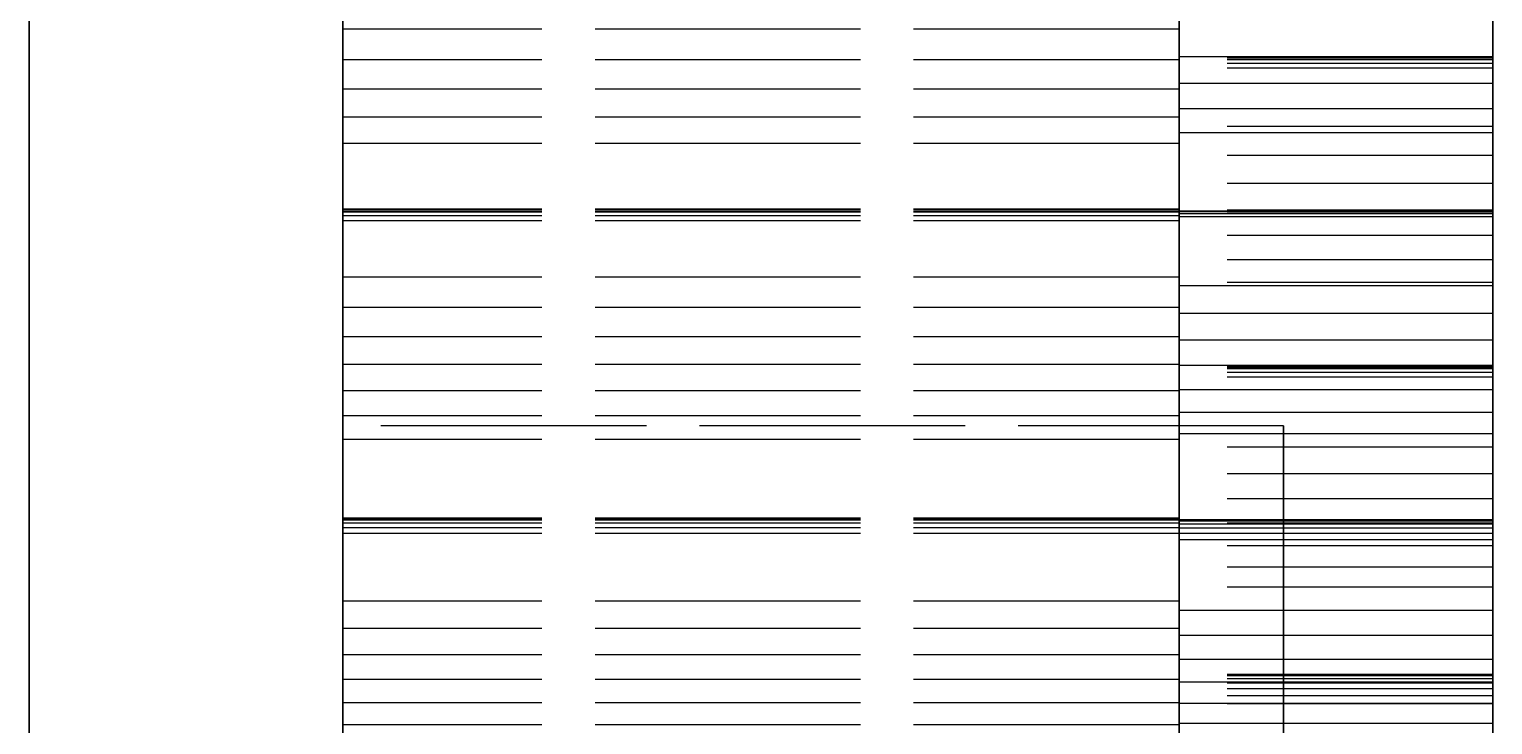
# Model space of a CAD drawing. Header units: millimetres. Extents: x -13 to 234, y -140 to 87.
# Drawn here: x 95.25 to 102.25, y -48.83 to -45.5 of the extents above; entities that cross this region are included whole.
import ezdxf

# ---------------------------------------------------------------- set-up
doc = ezdxf.new("R2010")
doc.units = ezdxf.units.MM
doc.linetypes.add('DASHED', pattern=[1.524, 1.27, -0.254])
doc.layers.add('HIDDEN', color=8, linetype='DASHED')
doc.layers.add('VISIBLE', color=7, linetype='CONTINUOUS')

msp = doc.modelspace()

# ---------------------------------------------------------------- linework, layer by layer
at = {"layer": 'HIDDEN'}
for points in [[(100.75, -41.42976), (100.75, -41.98929), (100.75, -42.54881), (100.75, -43.10833), (100.75, -43.66786), (100.75, -44.22738), (100.75, -44.7869), (100.75, -45.34643), (100.75, -45.90595), (100.75, -46.46548), (100.75, -47.025), (100.75, -47.58452), (100.75, -48.14405), (100.75, -48.70357), (100.75, -49.2631)], [(102.25, -41.42976), (102.25, -41.98929), (102.25, -42.54881), (102.25, -43.10833), (102.25, -43.66786), (102.25, -44.22738), (102.25, -44.7869), (102.25, -45.34643), (102.25, -45.90595), (102.25, -46.46548), (102.25, -47.025), (102.25, -47.58452), (102.25, -48.14405), (102.25, -48.70357), (102.25, -49.2631)], [(95.25, -41.66786), (95.25, -42.275), (95.25, -42.88214), (95.25, -43.48929), (95.25, -44.09643), (95.25, -44.70357), (95.25, -45.31071), (95.25, -45.91786), (95.25, -46.525), (95.25, -47.13214), (95.25, -47.73929), (95.25, -48.34643), (95.25, -48.95357)], [(96.75, -41.66786), (96.75, -42.275), (96.75, -42.88214), (96.75, -43.48929), (96.75, -44.09643), (96.75, -44.70357), (96.75, -45.31071), (96.75, -45.91786), (96.75, -46.525), (96.75, -47.13214), (96.75, -47.73929), (96.75, -48.34643), (96.75, -48.95357)], [(96.75, -41.66786), (96.75, -42.275), (96.75, -42.88214), (96.75, -43.48929), (96.75, -44.09643), (96.75, -44.70357), (96.75, -45.31071), (96.75, -45.91786), (96.75, -46.525), (96.75, -47.13214), (96.75, -47.73929), (96.75, -48.34643), (96.75, -48.95357)], [(100.75, -41.66786), (100.75, -42.275), (100.75, -42.88214), (100.75, -43.48929), (100.75, -44.09643), (100.75, -44.70357), (100.75, -45.31071), (100.75, -45.91786), (100.75, -46.525), (100.75, -47.13214), (100.75, -47.73929), (100.75, -48.34643), (100.75, -48.95357)], [(96.75, -45.50476), (96.75, -45.35247)], [(96.75, -45.35247), (96.75, -45.50476)], [(100.75, -45.29643), (100.75, -45.69138)], [(100.75, -48.98333), (100.75, -48.70357), (100.75, -48.42381), (100.75, -48.14405), (100.75, -47.86429), (100.75, -47.58452), (100.75, -47.30476), (100.75, -47.025), (100.75, -46.74524), (100.75, -46.46548), (100.75, -46.18571), (100.75, -45.90595), (100.75, -45.62619), (100.75, -45.34643)], [(100.75, -45.50476), (100.75, -45.35247)], [(100.75, -45.35247), (100.75, -45.50476)], [(102.25, -45.29643), (102.25, -45.69138)], [(102.25, -48.98333), (102.25, -48.70357), (102.25, -48.42381), (102.25, -48.14405), (102.25, -47.86429), (102.25, -47.58452), (102.25, -47.30476), (102.25, -47.025), (102.25, -46.74524), (102.25, -46.46548), (102.25, -46.18571), (102.25, -45.90595), (102.25, -45.62619), (102.25, -45.34643)], [(100.75, -46.00011), (100.75, -45.98261), (100.75, -45.96511), (100.75, -45.94761), (100.75, -45.93011), (100.75, -45.91261), (100.75, -45.89511), (100.75, -45.87761), (100.75, -45.86011), (100.75, -45.84261), (100.75, -45.82512), (100.75, -45.80762), (100.75, -45.79012), (100.75, -45.77262), (100.75, -45.75512), (100.75, -45.73762), (100.75, -45.72012), (100.75, -45.70262), (100.75, -45.68512), (100.75, -45.66762), (100.75, -45.65012), (100.75, -45.63262), (100.75, -45.61512), (100.75, -45.59762), (100.75, -45.58012), (100.75, -45.56263), (100.75, -45.54513), (100.75, -45.52763), (100.75, -45.51013), (100.75, -45.49263)], [(96.75, -45.65117), (96.75, -45.50476)], [(96.75, -45.50476), (96.75, -45.65117)], [(100.75, -45.50476), (96.75, -45.50476)], [(100.75, -45.50476), (96.75, -45.50476)], [(100.75, -45.65117), (100.75, -45.50476)], [(100.75, -45.50476), (100.75, -45.65117)], [(100.75, -45.64033), (100.75, -45.63581)], [(100.75, -45.63581), (100.75, -45.63695)], [(102.25, -45.63581), (100.75, -45.63581)], [(100.75, -45.63695), (100.75, -45.64352)], [(102.25, -45.63695), (100.75, -45.63695)], [(102.25, -45.64033), (102.25, -45.63581)], [(102.25, -45.63581), (102.25, -45.63695)], [(102.25, -45.63695), (102.25, -45.64352)], [(96.75, -45.79133), (96.75, -45.65117)], [(96.75, -45.65117), (96.75, -45.79133)], [(100.75, -45.65117), (96.75, -45.65117)], [(100.75, -45.65117), (96.75, -45.65117)], [(100.75, -45.65081), (100.75, -45.64033)], [(102.25, -45.64033), (100.75, -45.64033)], [(100.75, -45.64352), (100.75, -45.96942)], [(102.25, -45.64352), (100.75, -45.64352)], [(100.75, -45.66764), (100.75, -45.65081)], [(102.25, -45.65081), (100.75, -45.65081)], [(100.75, -45.79133), (100.75, -45.65117)], [(100.75, -45.65117), (100.75, -45.79133)], [(100.75, -45.69138), (100.75, -45.66764)], [(102.25, -45.66764), (100.75, -45.66764)], [(102.25, -45.69138), (100.75, -45.69138)], [(102.25, -45.65081), (102.25, -45.64033)], [(102.25, -45.64352), (102.25, -45.96942)], [(102.25, -45.66764), (102.25, -45.65081)], [(102.25, -45.69138), (102.25, -45.66764)], [(96.75, -45.92473), (96.75, -45.79133)], [(96.75, -45.79133), (96.75, -45.92473)], [(100.75, -45.79133), (96.75, -45.79133)], [(100.75, -45.79133), (96.75, -45.79133)], [(100.75, -45.92473), (100.75, -45.79133)], [(100.75, -45.79133), (100.75, -45.92473)], [(96.75, -46.05069), (96.75, -45.92473)], [(96.75, -45.92473), (96.75, -46.05069)], [(100.75, -45.92473), (96.75, -45.92473)], [(100.75, -45.92473), (96.75, -45.92473)], [(100.75, -46.05069), (100.75, -45.92473)], [(100.75, -45.92473), (100.75, -46.05069)], [(100.75, -45.96942), (100.75, -46.10793)], [(102.25, -45.96942), (100.75, -45.96942)], [(102.25, -45.96942), (102.25, -46.10793)], [(96.75, -46.42092), (96.75, -46.05069)], [(96.75, -46.05069), (96.75, -46.42092)], [(100.75, -46.05069), (96.75, -46.05069)], [(100.75, -46.05069), (96.75, -46.05069)], [(100.75, -46.40134), (100.75, -46.00011)], [(100.75, -46.42092), (100.75, -46.05069)], [(100.75, -46.05069), (100.75, -46.42092)], [(100.75, -46.10793), (100.75, -46.24117)], [(102.25, -46.10793), (100.75, -46.10793)], [(102.25, -46.10793), (102.25, -46.24117)], [(100.75, -46.24117), (100.75, -46.36887)], [(102.25, -46.24117), (100.75, -46.24117)], [(102.25, -46.24117), (102.25, -46.36887)], [(96.75, -46.36792), (96.75, -46.36514)], [(96.75, -46.36514), (96.75, -46.36866)], [(96.75, -46.36866), (96.75, -46.36514)], [(96.75, -46.36514), (96.75, -46.36792)], [(100.75, -46.36514), (96.75, -46.36514)], [(100.75, -46.36514), (96.75, -46.36514)], [(96.75, -46.37676), (96.75, -46.36792)], [(96.75, -46.36792), (96.75, -46.37676)], [(100.75, -46.36792), (96.75, -46.36792)], [(100.75, -46.36792), (96.75, -46.36792)], [(96.75, -46.36866), (96.75, -46.37881)], [(96.75, -46.37881), (96.75, -46.36866)], [(100.75, -46.36866), (96.75, -46.36866)], [(100.75, -46.36866), (96.75, -46.36866)], [(96.75, -46.69005), (96.75, -46.37676)], [(96.75, -46.37676), (96.75, -46.69005)], [(100.75, -46.37676), (96.75, -46.37676)], [(100.75, -46.37676), (96.75, -46.37676)], [(96.75, -46.37881), (96.75, -46.39601)], [(96.75, -46.39601), (96.75, -46.37881)], [(100.75, -46.37881), (96.75, -46.37881)], [(100.75, -46.37881), (96.75, -46.37881)], [(96.75, -46.39601), (96.75, -46.42092)], [(96.75, -46.42092), (96.75, -46.39601)], [(100.75, -46.39601), (96.75, -46.39601)], [(100.75, -46.39601), (96.75, -46.39601)], [(100.75, -46.36792), (100.75, -46.36514)], [(100.75, -46.36514), (100.75, -46.36866)], [(100.75, -46.36866), (100.75, -46.36514)], [(100.75, -46.36514), (100.75, -46.36792)], [(100.75, -46.37676), (100.75, -46.36792)], [(100.75, -46.36792), (100.75, -46.37676)], [(100.75, -46.36866), (100.75, -46.37881)], [(100.75, -46.37881), (100.75, -46.36866)], [(100.75, -46.36887), (100.75, -46.49068)], [(102.25, -46.36887), (100.75, -46.36887)], [(100.75, -47.43907), (100.75, -47.42216), (100.75, -47.40525), (100.75, -47.38833), (100.75, -47.37142), (100.75, -47.35451), (100.75, -47.3376), (100.75, -47.32069), (100.75, -47.30377), (100.75, -47.28686), (100.75, -47.26995), (100.75, -47.25304), (100.75, -47.23613), (100.75, -47.21921), (100.75, -47.2023), (100.75, -47.18539), (100.75, -47.16848), (100.75, -47.15157), (100.75, -47.13466), (100.75, -47.11774), (100.75, -47.10083), (100.75, -47.08392), (100.75, -47.06701), (100.75, -47.0501), (100.75, -47.03318), (100.75, -47.01627), (100.75, -46.99936), (100.75, -46.98245), (100.75, -46.96554), (100.75, -46.94863), (100.75, -46.93171), (100.75, -46.9148), (100.75, -46.89789), (100.75, -46.88098), (100.75, -46.86407), (100.75, -46.84715), (100.75, -46.83024), (100.75, -46.81333), (100.75, -46.79642), (100.75, -46.77951), (100.75, -46.76259), (100.75, -46.74568), (100.75, -46.72877), (100.75, -46.71186), (100.75, -46.69495), (100.75, -46.67804), (100.75, -46.66112), (100.75, -46.64421), (100.75, -46.6273), (100.75, -46.61039), (100.75, -46.59348), (100.75, -46.57656), (100.75, -46.55965), (100.75, -46.54274), (100.75, -46.52583), (100.75, -46.50892), (100.75, -46.492), (100.75, -46.47509), (100.75, -46.45818), (100.75, -46.44127), (100.75, -46.42436), (100.75, -46.40745), (100.75, -46.39053), (100.75, -46.37362)], [(100.75, -46.37362), (100.75, -46.37623)], [(100.75, -46.37623), (100.75, -46.38528)], [(102.25, -46.37623), (100.75, -46.37623)], [(100.75, -46.69005), (100.75, -46.37676)], [(100.75, -46.37676), (100.75, -46.69005)], [(100.75, -46.37881), (100.75, -46.39601)], [(100.75, -46.39601), (100.75, -46.37881)], [(100.75, -46.38528), (100.75, -46.40134)], [(102.25, -46.38528), (100.75, -46.38528)], [(100.75, -46.39601), (100.75, -46.42092)], [(100.75, -46.42092), (100.75, -46.39601)], [(102.25, -46.40134), (100.75, -46.40134)], [(102.25, -46.36887), (102.25, -46.49068)], [(102.25, -46.37362), (102.25, -46.37623)], [(102.25, -46.40134), (102.25, -46.37362)], [(102.25, -46.37623), (102.25, -46.38528)], [(102.25, -46.38528), (102.25, -46.40134)], [(100.75, -46.42092), (96.75, -46.42092)], [(100.75, -46.42092), (96.75, -46.42092)], [(100.75, -46.49068), (100.75, -46.60616)], [(102.25, -46.49068), (100.75, -46.49068)], [(102.25, -46.49068), (102.25, -46.60616)], [(100.75, -46.60616), (100.75, -46.7147)], [(102.25, -46.60616), (100.75, -46.60616)], [(102.25, -46.60616), (102.25, -46.7147)], [(96.75, -46.83508), (96.75, -46.69005)], [(96.75, -46.69005), (96.75, -46.83508)], [(100.75, -46.69005), (96.75, -46.69005)], [(100.75, -46.69005), (96.75, -46.69005)], [(100.75, -46.83508), (100.75, -46.69005)], [(100.75, -46.69005), (100.75, -46.83508)], [(100.75, -46.7147), (100.75, -47.12158)], [(102.25, -46.7147), (100.75, -46.7147)], [(102.25, -46.7147), (102.25, -47.12158)], [(96.75, -46.97425), (96.75, -46.83508)], [(96.75, -46.83508), (96.75, -46.97425)], [(100.75, -46.83508), (96.75, -46.83508)], [(100.75, -46.83508), (96.75, -46.83508)], [(100.75, -46.97425), (100.75, -46.83508)], [(100.75, -46.83508), (100.75, -46.97425)], [(96.75, -47.10728), (96.75, -46.97425)], [(96.75, -46.97425), (96.75, -47.10728)], [(100.75, -46.97425), (96.75, -46.97425)], [(100.75, -46.97425), (96.75, -46.97425)], [(100.75, -47.10728), (100.75, -46.97425)], [(100.75, -46.97425), (100.75, -47.10728)], [(96.75, -47.23378), (96.75, -47.10728)], [(96.75, -47.10728), (96.75, -47.23378)], [(100.75, -47.10728), (96.75, -47.10728)], [(100.75, -47.10728), (96.75, -47.10728)], [(100.75, -47.23378), (100.75, -47.10728)], [(100.75, -47.10728), (100.75, -47.23378)], [(100.75, -47.11322), (100.75, -47.11197)], [(100.75, -47.11197), (100.75, -47.11723)], [(102.25, -47.11197), (100.75, -47.11197)], [(100.75, -47.12158), (100.75, -47.11322)], [(102.25, -47.11322), (100.75, -47.11322)], [(100.75, -47.11723), (100.75, -47.1286)], [(102.25, -47.11723), (100.75, -47.11723)], [(102.25, -47.12158), (100.75, -47.12158)], [(100.75, -47.1286), (100.75, -47.14576)], [(102.25, -47.1286), (100.75, -47.1286)], [(100.75, -47.14576), (100.75, -47.16848)], [(102.25, -47.14576), (100.75, -47.14576)], [(100.75, -47.16848), (100.75, -47.50303)], [(102.25, -47.16848), (100.75, -47.16848)], [(102.25, -47.11322), (102.25, -47.11197)], [(102.25, -47.11197), (102.25, -47.11723)], [(102.25, -47.12158), (102.25, -47.11322)], [(102.25, -47.11723), (102.25, -47.1286)], [(102.25, -47.1286), (102.25, -47.14576)], [(102.25, -47.14576), (102.25, -47.16848)], [(102.25, -47.16848), (102.25, -47.50303)], [(96.75, -47.35325), (96.75, -47.23378)], [(96.75, -47.23378), (96.75, -47.35325)], [(100.75, -47.23378), (96.75, -47.23378)], [(100.75, -47.23378), (96.75, -47.23378)], [(100.75, -47.35325), (100.75, -47.23378)], [(100.75, -47.23378), (100.75, -47.35325)], [(96.75, -47.46497), (96.75, -47.35325)], [(96.75, -47.35325), (96.75, -47.46497)], [(100.75, -47.35325), (96.75, -47.35325)], [(100.75, -47.35325), (96.75, -47.35325)], [(100.75, -47.46497), (100.75, -47.35325)], [(100.75, -47.35325), (100.75, -47.46497)], [(96.75, -48.88413), (96.75, -48.79683), (96.75, -48.70952), (96.75, -48.62222), (96.75, -48.53492), (96.75, -48.44762), (96.75, -48.36032), (96.75, -48.27302), (96.75, -48.18571), (96.75, -48.09841), (96.75, -48.01111), (96.75, -47.92381), (96.75, -47.83651), (96.75, -47.74921), (96.75, -47.6619), (96.75, -47.5746), (96.75, -47.4873), (96.75, -47.4)], [(96.75, -47.4), (96.75, -47.5746), (96.75, -47.74921), (96.75, -47.92381), (96.75, -48.09841), (96.75, -48.27302), (96.75, -48.44762), (96.75, -48.62222), (96.75, -48.79683), (96.75, -48.97143)], [(101.25, -47.4), (96.75, -47.4)], [(100.75, -47.85096), (100.75, -47.43907)], [(101.25, -48.88413), (101.25, -48.79683), (101.25, -48.70952), (101.25, -48.62222), (101.25, -48.53492), (101.25, -48.44762), (101.25, -48.36032), (101.25, -48.27302), (101.25, -48.18571), (101.25, -48.09841), (101.25, -48.01111), (101.25, -47.92381), (101.25, -47.83651), (101.25, -47.74921), (101.25, -47.6619), (101.25, -47.5746), (101.25, -47.4873), (101.25, -47.4)], [(101.25, -47.4), (101.25, -47.5746), (101.25, -47.74921), (101.25, -47.92381), (101.25, -48.09841), (101.25, -48.27302), (101.25, -48.44762), (101.25, -48.62222), (101.25, -48.79683), (101.25, -48.97143)], [(96.75, -47.8487), (96.75, -47.46497)], [(96.75, -47.46497), (96.75, -47.8487)], [(100.75, -47.46497), (96.75, -47.46497)], [(100.75, -47.46497), (96.75, -47.46497)], [(100.75, -47.8487), (100.75, -47.46497)], [(100.75, -47.46497), (100.75, -47.8487)], [(100.75, -47.50303), (100.75, -47.62925)], [(102.25, -47.50303), (100.75, -47.50303)], [(102.25, -47.50303), (102.25, -47.62925)], [(100.75, -47.62925), (100.75, -47.75003)], [(102.25, -47.62925), (100.75, -47.62925)], [(102.25, -47.62925), (102.25, -47.75003)], [(100.75, -47.75003), (100.75, -47.86511)], [(102.25, -47.75003), (100.75, -47.75003)], [(102.25, -47.75003), (102.25, -47.86511)], [(96.75, -47.8427), (96.75, -47.84173)], [(96.75, -47.84173), (96.75, -47.8487)], [(96.75, -47.8487), (96.75, -47.84173)], [(96.75, -47.84173), (96.75, -47.8427)], [(100.75, -47.84173), (96.75, -47.84173)], [(100.75, -47.84173), (96.75, -47.84173)], [(96.75, -47.85095), (96.75, -47.8427)], [(96.75, -47.8427), (96.75, -47.85095)], [(100.75, -47.8427), (96.75, -47.8427)], [(100.75, -47.8427), (96.75, -47.8427)], [(100.75, -47.8487), (96.75, -47.8487)], [(100.75, -47.8487), (96.75, -47.8487)], [(96.75, -47.86602), (96.75, -47.85095)], [(96.75, -47.85095), (96.75, -47.86602)], [(100.75, -47.85095), (96.75, -47.85095)], [(100.75, -47.85095), (96.75, -47.85095)], [(96.75, -47.88756), (96.75, -47.86602)], [(96.75, -47.86602), (96.75, -47.88756)], [(100.75, -47.86602), (96.75, -47.86602)], [(100.75, -47.86602), (96.75, -47.86602)], [(100.75, -47.8427), (100.75, -47.84173)], [(100.75, -47.84173), (100.75, -47.8487)], [(100.75, -47.8487), (100.75, -47.84173)], [(100.75, -47.84173), (100.75, -47.8427)], [(100.75, -47.85095), (100.75, -47.8427)], [(100.75, -47.8427), (100.75, -47.85095)], [(100.75, -48.84511), (100.75, -48.82825), (100.75, -48.81139), (100.75, -48.79453), (100.75, -48.77767), (100.75, -48.76081), (100.75, -48.74395), (100.75, -48.72709), (100.75, -48.71022), (100.75, -48.69336), (100.75, -48.6765), (100.75, -48.65964), (100.75, -48.64278), (100.75, -48.62592), (100.75, -48.60906), (100.75, -48.5922), (100.75, -48.57534), (100.75, -48.55848), (100.75, -48.54162), (100.75, -48.52475), (100.75, -48.50789), (100.75, -48.49103), (100.75, -48.47417), (100.75, -48.45731), (100.75, -48.44045), (100.75, -48.42359), (100.75, -48.40673), (100.75, -48.38987), (100.75, -48.37301), (100.75, -48.35615), (100.75, -48.33928), (100.75, -48.32242), (100.75, -48.30556), (100.75, -48.2887), (100.75, -48.27184), (100.75, -48.25498), (100.75, -48.23812), (100.75, -48.22126), (100.75, -48.2044), (100.75, -48.18754), (100.75, -48.17068), (100.75, -48.15381), (100.75, -48.13695), (100.75, -48.12009), (100.75, -48.10323), (100.75, -48.08637), (100.75, -48.06951), (100.75, -48.05265), (100.75, -48.03579), (100.75, -48.01893), (100.75, -48.00207), (100.75, -47.98521), (100.75, -47.96834), (100.75, -47.95148), (100.75, -47.93462), (100.75, -47.91776), (100.75, -47.9009), (100.75, -47.88404), (100.75, -47.86718), (100.75, -47.85032)], [(100.75, -47.85032), (100.75, -47.85096)], [(100.75, -47.86602), (100.75, -47.85095)], [(100.75, -47.85095), (100.75, -47.86602)], [(102.25, -47.85096), (100.75, -47.85096)], [(100.75, -47.86511), (100.75, -47.97414)], [(102.25, -47.86511), (100.75, -47.86511)], [(100.75, -47.88756), (100.75, -47.86602)], [(100.75, -47.86602), (100.75, -47.88756)], [(102.25, -47.85032), (102.25, -47.85096)], [(102.25, -47.85096), (102.25, -47.85032)], [(102.25, -47.86511), (102.25, -47.97414)], [(96.75, -47.91533), (96.75, -47.88756)], [(96.75, -47.88756), (96.75, -47.91533)], [(100.75, -47.88756), (96.75, -47.88756)], [(100.75, -47.88756), (96.75, -47.88756)], [(96.75, -48.23849), (96.75, -47.91533)], [(96.75, -47.91533), (96.75, -48.23849)], [(100.75, -47.91533), (96.75, -47.91533)], [(100.75, -47.91533), (96.75, -47.91533)], [(100.75, -47.91533), (100.75, -47.88756)], [(100.75, -47.88756), (100.75, -47.91533)], [(100.75, -48.23849), (100.75, -47.91533)], [(100.75, -47.91533), (100.75, -48.23849)], [(100.75, -47.97414), (100.75, -48.07667)], [(102.25, -47.97414), (100.75, -47.97414)], [(102.25, -47.97414), (102.25, -48.07667)], [(100.75, -48.07667), (100.75, -48.17207)], [(102.25, -48.07667), (100.75, -48.07667)], [(102.25, -48.07667), (102.25, -48.17207)], [(100.75, -48.17207), (100.75, -48.58832)], [(102.25, -48.17207), (100.75, -48.17207)], [(102.25, -48.17207), (102.25, -48.58832)], [(96.75, -48.36942), (96.75, -48.23849)], [(96.75, -48.23849), (96.75, -48.36942)], [(100.75, -48.23849), (96.75, -48.23849)], [(100.75, -48.23849), (96.75, -48.23849)], [(100.75, -48.36942), (100.75, -48.23849)], [(100.75, -48.23849), (100.75, -48.36942)], [(96.75, -48.4943), (96.75, -48.36942)], [(96.75, -48.36942), (96.75, -48.4943)], [(100.75, -48.36942), (96.75, -48.36942)], [(100.75, -48.36942), (96.75, -48.36942)], [(100.75, -48.4943), (100.75, -48.36942)], [(100.75, -48.36942), (100.75, -48.4943)], [(96.75, -48.61282), (96.75, -48.4943)], [(96.75, -48.4943), (96.75, -48.61282)], [(100.75, -48.4943), (96.75, -48.4943)], [(100.75, -48.4943), (96.75, -48.4943)], [(100.75, -48.61282), (100.75, -48.4943)], [(100.75, -48.4943), (100.75, -48.61282)], [(96.75, -48.72459), (96.75, -48.61282)], [(96.75, -48.61282), (96.75, -48.72459)], [(100.75, -48.61282), (96.75, -48.61282)], [(100.75, -48.61282), (96.75, -48.61282)], [(100.75, -48.58832), (100.75, -48.5954)], [(102.25, -48.58832), (100.75, -48.58832)], [(100.75, -48.5954), (100.75, -48.60972)], [(102.25, -48.5954), (100.75, -48.5954)], [(100.75, -48.60972), (100.75, -48.63069)], [(102.25, -48.60972), (100.75, -48.60972)], [(100.75, -48.72459), (100.75, -48.61282)], [(100.75, -48.61282), (100.75, -48.72459)], [(100.75, -48.63069), (100.75, -48.65787)], [(102.25, -48.63069), (100.75, -48.63069)], [(102.25, -48.58832), (102.25, -48.5954)], [(102.25, -48.5954), (102.25, -48.60972)], [(102.25, -48.60972), (102.25, -48.63069)], [(102.25, -48.63069), (102.25, -48.65787)], [(100.75, -48.65787), (100.75, -48.69095)], [(102.25, -48.65787), (100.75, -48.65787)], [(100.75, -48.69095), (100.75, -48.72967)], [(102.25, -48.69095), (100.75, -48.69095)], [(102.25, -48.65787), (102.25, -48.69095)], [(102.25, -48.69095), (102.25, -48.72967)], [(96.75, -48.82909), (96.75, -48.72459)], [(96.75, -48.72459), (96.75, -48.82909)], [(100.75, -48.72459), (96.75, -48.72459)], [(100.75, -48.72459), (96.75, -48.72459)], [(100.75, -48.82909), (100.75, -48.72459)], [(100.75, -48.72459), (100.75, -48.82909)], [(100.75, -48.72967), (100.75, -49.07076)], [(102.25, -48.72967), (100.75, -48.72967)], [(102.25, -48.72967), (102.25, -49.07076)], [(96.75, -48.82909), (96.75, -48.92562)], [(100.75, -48.82909), (96.75, -48.82909)], [(100.75, -48.82909), (96.75, -48.82909)], [(100.75, -48.82909), (100.75, -48.92562)]]:
    msp.add_lwpolyline(points, dxfattribs=at)
at = {"layer": 'VISIBLE'}
for points in [[(95.25, -48.95357), (95.25, -48.65), (95.25, -48.34643), (95.25, -48.04286), (95.25, -47.73929), (95.25, -47.43571), (95.25, -47.13214), (95.25, -46.82857), (95.25, -46.525), (95.25, -46.22143), (95.25, -45.91786), (95.25, -45.61429), (95.25, -45.31071)], [(96.75, -48.95357), (96.75, -48.65), (96.75, -48.34643), (96.75, -48.04286), (96.75, -47.73929), (96.75, -47.43571), (96.75, -47.13214), (96.75, -46.82857), (96.75, -46.525), (96.75, -46.22143), (96.75, -45.91786), (96.75, -45.61429), (96.75, -45.31071)], [(96.75, -48.95357), (96.75, -48.65), (96.75, -48.34643), (96.75, -48.04286), (96.75, -47.73929), (96.75, -47.43571), (96.75, -47.13214), (96.75, -46.82857), (96.75, -46.525), (96.75, -46.22143), (96.75, -45.91786), (96.75, -45.61429), (96.75, -45.31071)], [(100.75, -45.63565), (100.75, -45.50194)], [(102.25, -45.63565), (102.25, -45.50194)], [(100.75, -45.76357), (100.75, -45.63565)], [(102.25, -45.63565), (100.75, -45.63565)], [(102.25, -45.76357), (102.25, -45.63565)], [(100.75, -45.88526), (100.75, -45.76357)], [(102.25, -45.76357), (100.75, -45.76357)], [(102.25, -45.88526), (102.25, -45.76357)], [(100.75, -46.00011), (100.75, -45.88526)], [(102.25, -45.88526), (100.75, -45.88526)], [(102.25, -46.00011), (102.25, -45.88526)], [(100.75, -46.37362), (100.75, -46.36769), (100.75, -46.36176), (100.75, -46.35584), (100.75, -46.34991), (100.75, -46.34398), (100.75, -46.33805), (100.75, -46.33212), (100.75, -46.32619), (100.75, -46.32026), (100.75, -46.31433), (100.75, -46.30841), (100.75, -46.30248), (100.75, -46.29655), (100.75, -46.29062), (100.75, -46.28469), (100.75, -46.27876), (100.75, -46.27283), (100.75, -46.2669), (100.75, -46.26097), (100.75, -46.25505), (100.75, -46.24912), (100.75, -46.24319), (100.75, -46.23726), (100.75, -46.23133), (100.75, -46.2254), (100.75, -46.21947), (100.75, -46.21354), (100.75, -46.20762), (100.75, -46.20169), (100.75, -46.19576), (100.75, -46.18983), (100.75, -46.1839), (100.75, -46.17797), (100.75, -46.17204), (100.75, -46.16611), (100.75, -46.16019), (100.75, -46.15426), (100.75, -46.14833), (100.75, -46.1424), (100.75, -46.13647), (100.75, -46.13054), (100.75, -46.12461), (100.75, -46.11868), (100.75, -46.11276), (100.75, -46.10683), (100.75, -46.1009), (100.75, -46.09497), (100.75, -46.08904), (100.75, -46.08311), (100.75, -46.07718), (100.75, -46.07125), (100.75, -46.06532), (100.75, -46.0594), (100.75, -46.05347), (100.75, -46.04754), (100.75, -46.04161), (100.75, -46.03568), (100.75, -46.02975), (100.75, -46.02382), (100.75, -46.01789), (100.75, -46.01197), (100.75, -46.00604), (100.75, -46.00011)], [(102.25, -46.00011), (100.75, -46.00011)], [(102.25, -46.37362), (102.25, -46.00011)], [(100.75, -46.37705), (100.75, -46.37362)], [(102.25, -46.37362), (100.75, -46.37362)], [(100.75, -46.38621), (100.75, -46.37705)], [(102.25, -46.37705), (100.75, -46.37705)], [(100.75, -46.40086), (100.75, -46.38621)], [(102.25, -46.38621), (100.75, -46.38621)], [(100.75, -46.73134), (100.75, -46.40086)], [(102.25, -46.40086), (100.75, -46.40086)], [(102.25, -46.37705), (102.25, -46.37362)], [(102.25, -46.38621), (102.25, -46.37705)], [(102.25, -46.40086), (102.25, -46.38621)], [(102.25, -46.73134), (102.25, -46.40086)], [(100.75, -46.86382), (100.75, -46.73134)], [(102.25, -46.73134), (100.75, -46.73134)], [(102.25, -46.86382), (102.25, -46.73134)], [(100.75, -46.99093), (100.75, -46.86382)], [(102.25, -46.86382), (100.75, -46.86382)], [(102.25, -46.99093), (102.25, -46.86382)], [(100.75, -47.11242), (100.75, -46.99093)], [(102.25, -46.99093), (100.75, -46.99093)], [(102.25, -47.11242), (102.25, -46.99093)], [(100.75, -47.22793), (100.75, -47.11242)], [(102.25, -47.11242), (100.75, -47.11242)], [(102.25, -47.22793), (102.25, -47.11242)], [(100.75, -47.33702), (100.75, -47.22793)], [(102.25, -47.22793), (100.75, -47.22793)], [(102.25, -47.33702), (102.25, -47.22793)], [(100.75, -47.43907), (100.75, -47.33702)], [(102.25, -47.33702), (100.75, -47.33702)], [(102.25, -47.43907), (102.25, -47.33702)], [(100.75, -47.85032), (100.75, -47.84379), (100.75, -47.83726), (100.75, -47.83073), (100.75, -47.82421), (100.75, -47.81768), (100.75, -47.81115), (100.75, -47.80462), (100.75, -47.7981), (100.75, -47.79157), (100.75, -47.78504), (100.75, -47.77851), (100.75, -47.77198), (100.75, -47.76546), (100.75, -47.75893), (100.75, -47.7524), (100.75, -47.74587), (100.75, -47.73935), (100.75, -47.73282), (100.75, -47.72629), (100.75, -47.71976), (100.75, -47.71323), (100.75, -47.70671), (100.75, -47.70018), (100.75, -47.69365), (100.75, -47.68712), (100.75, -47.6806), (100.75, -47.67407), (100.75, -47.66754), (100.75, -47.66101), (100.75, -47.65449), (100.75, -47.64796), (100.75, -47.64143), (100.75, -47.6349), (100.75, -47.62837), (100.75, -47.62185), (100.75, -47.61532), (100.75, -47.60879), (100.75, -47.60226), (100.75, -47.59574), (100.75, -47.58921), (100.75, -47.58268), (100.75, -47.57615), (100.75, -47.56962), (100.75, -47.5631), (100.75, -47.55657), (100.75, -47.55004), (100.75, -47.54351), (100.75, -47.53699), (100.75, -47.53046), (100.75, -47.52393), (100.75, -47.5174), (100.75, -47.51087), (100.75, -47.50435), (100.75, -47.49782), (100.75, -47.49129), (100.75, -47.48476), (100.75, -47.47824), (100.75, -47.47171), (100.75, -47.46518), (100.75, -47.45865), (100.75, -47.45212), (100.75, -47.4456), (100.75, -47.43907)], [(102.25, -47.43907), (100.75, -47.43907)], [(102.25, -47.85032), (102.25, -47.43907)], [(100.75, -47.85686), (100.75, -47.85032)], [(102.25, -47.85032), (100.75, -47.85032)], [(100.75, -47.86998), (100.75, -47.85686)], [(102.25, -47.85686), (100.75, -47.85686)], [(100.75, -47.88927), (100.75, -47.86998)], [(102.25, -47.86998), (100.75, -47.86998)], [(102.25, -47.85686), (102.25, -47.85032)], [(102.25, -47.86998), (102.25, -47.85686)], [(102.25, -47.88927), (102.25, -47.86998)], [(100.75, -47.91441), (100.75, -47.88927)], [(102.25, -47.88927), (100.75, -47.88927)], [(100.75, -47.94516), (100.75, -47.91441)], [(102.25, -47.91441), (100.75, -47.91441)], [(100.75, -48.28324), (100.75, -47.94516)], [(102.25, -47.94516), (100.75, -47.94516)], [(102.25, -47.91441), (102.25, -47.88927)], [(102.25, -47.94516), (102.25, -47.91441)], [(102.25, -48.28324), (102.25, -47.94516)], [(100.75, -48.40301), (100.75, -48.28324)], [(102.25, -48.28324), (100.75, -48.28324)], [(102.25, -48.40301), (102.25, -48.28324)], [(100.75, -48.51728), (100.75, -48.40301)], [(102.25, -48.40301), (100.75, -48.40301)], [(102.25, -48.51728), (102.25, -48.40301)], [(100.75, -48.62577), (100.75, -48.51728)], [(102.25, -48.51728), (100.75, -48.51728)], [(102.25, -48.62577), (102.25, -48.51728)], [(100.75, -48.72815), (100.75, -48.62577)], [(102.25, -48.62577), (100.75, -48.62577)], [(102.25, -48.72815), (102.25, -48.62577)], [(100.75, -48.82395), (100.75, -48.72815)], [(102.25, -48.72815), (100.75, -48.72815)], [(102.25, -48.82395), (102.25, -48.72815)], [(100.75, -48.91256), (100.75, -48.82395)], [(102.25, -48.82395), (100.75, -48.82395)], [(102.25, -48.91256), (102.25, -48.82395)]]:
    msp.add_lwpolyline(points, dxfattribs=at)

doc.saveas('drawing.dxf')
